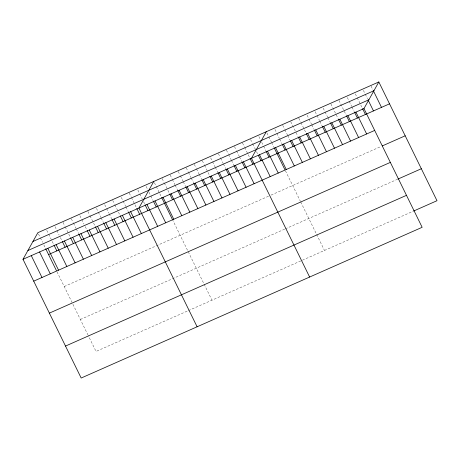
<?xml version="1.0" encoding="UTF-8"?>
<svg xmlns="http://www.w3.org/2000/svg" width="460" height="460" viewBox="0 0 460 460"><rect width="100%" height="100%" fill="white"/><g stroke="black" fill="none" stroke-linecap="round" stroke-linejoin="round"><path stroke-width="0.34" stroke-dasharray="2.3 1.72" d="M64.227 286.528L268.565 196.196M271.038 195.103L381.087 146.458M80.368 319.47L284.705 229.137M285.321 228.867L397.227 179.394M187.117 311.173L96.031 351.44L88.199 335.455M188.393 310.609L412.89 211.37M371.105 86.158L372.997 90.016M363.383 90.355L364.958 93.57M365.274 94.214L367.477 98.716M355.344 93.909L356.92 97.123M357.236 97.767L362.273 108.054M347.306 97.462L348.881 100.677M349.197 101.321L351.716 106.461M352.032 107.105L354.24 111.607M338.957 100.372L346.202 115.161M330.918 103.925L338.163 118.715M323.196 108.123L324.772 111.337M325.088 111.981L327.606 117.122M327.922 117.766L330.125 122.268M315.157 111.676L316.733 114.891M317.049 115.529L319.568 120.675M319.884 121.319L322.086 125.821M307.125 115.224L308.695 118.444M309.011 119.082L311.529 124.229M311.846 124.873L314.053 129.369M298.77 118.134L300.662 121.992M300.972 122.636L306.015 132.923M290.731 121.687L297.976 136.476M282.693 125.241L284.585 129.099M284.901 129.743L287.419 134.889M287.736 135.527L289.938 140.03M274.971 129.438L276.546 132.652M276.862 133.296L279.381 138.437M279.697 139.081L281.905 143.583M266.938 132.992L268.513 136.206M268.824 136.85L271.348 141.99M271.659 142.635L273.867 147.137M285.447 170.781L300.438 201.376M300.748 202.009L316.348 233.852M316.647 234.468L324.478 250.453M258.899 136.545L260.475 139.76M261.734 142.33L263.31 145.544M263.626 146.188L265.828 150.69M250.545 139.455L252.436 143.313M252.753 143.957L255.271 149.097M256.53 151.668L257.79 154.244M242.512 143.008L244.398 146.866M244.714 147.511L250.067 158.435M234.473 146.562L236.359 150.42M236.676 151.058L239.194 156.204M239.51 156.848L241.718 161.351M226.435 150.115L228.327 153.973M228.637 154.612L231.161 159.758M231.472 160.402L233.68 164.898M218.396 153.663L220.288 157.521M220.605 158.165L223.123 163.311M223.439 163.955L225.641 168.452M210.674 157.861L212.25 161.075M212.566 161.719L215.084 166.865M215.401 167.509L217.603 172.005M202.325 160.77L204.211 164.628M204.527 165.272L209.57 175.559M194.287 164.323L196.178 168.182M196.489 168.826L199.013 173.966M199.324 174.61L201.532 179.112M186.248 167.877L188.14 171.735M188.456 172.379L190.975 177.52M191.291 178.164L193.493 182.666M178.21 171.43L180.102 175.289M180.418 175.933L182.936 181.073M183.252 181.717L185.455 186.219M170.177 174.984L172.063 178.842M172.379 179.486L174.898 184.627M175.214 185.271L177.422 189.773M162.138 178.537L164.03 182.396M164.341 183.04L169.383 193.327M154.416 182.735L155.992 185.949M156.308 186.587L161.345 196.88M172.327 219.293L187.605 250.481M188.226 251.752L203.826 283.59M204.125 284.205L211.956 300.19M146.136 186.392L147.712 189.606M148.971 192.182L150.546 195.396M150.857 196.035L153.065 200.537M137.856 190.055L139.426 193.269M139.742 193.913L142.261 199.053M143.526 201.63L144.785 204.2M129.26 193.073L131.146 196.926M131.462 197.57L136.505 207.857M121.29 197.374L122.866 200.589M123.182 201.233L125.701 206.373M126.017 207.017L128.219 211.519M112.694 200.393L114.586 204.251M114.902 204.895L119.939 215.182M104.73 204.694L106.306 207.908M106.622 208.552L108.824 213.055M109.141 213.699L111.659 218.839M96.45 208.357L98.026 211.571M98.342 212.215L100.861 217.356M101.177 218L103.379 222.502M87.854 211.376L89.746 215.234M90.056 215.872L95.099 226.165M79.89 215.677L81.466 218.891M81.776 219.535L83.984 224.037M85.244 226.607L86.819 229.822M71.294 218.695L73.18 222.554M73.496 223.198L76.015 228.338M76.331 228.982L78.539 233.484M63.014 222.358L64.9 226.211M65.216 226.855L70.259 237.141M55.045 226.659L56.62 229.873M56.936 230.517L59.139 235.02M60.404 237.59L61.973 240.804M46.765 230.322L48.34 233.536M48.657 234.18L53.693 244.467M38.485 233.979L40.06 237.193M40.376 237.837L42.579 242.339M43.838 244.91L45.413 248.124M57 271.774L71.984 302.364M72.916 304.267L87.895 334.84"/><path stroke-width="0.69" d="M378.827 81.966L363.969 108.56L422.148 227.303L81.173 378.034L23 259.29L37.852 232.697L378.827 81.966L437 200.709L413.505 211.094M153.784 181.447L138.931 208.041L197.104 326.79M266.305 131.704L251.453 158.297L309.626 277.046M32.953 241.471L373.922 90.741M27.905 250.516L368.874 99.785M23 259.29L363.969 108.56M48.564 254.552L389.534 103.828M33.712 281.152L374.681 130.421M382.323 145.912L405.197 135.798M49.375 313.122L390.344 162.392M397.842 179.124L421.337 168.739M65.51 346.064L406.485 195.333M373.307 90.66L381.501 107.376M368.109 99.998L373.462 110.929M362.589 108.698L365.424 114.482M355.936 112.113L366.643 133.975M354.551 112.251L357.385 118.036M347.898 115.667L358.604 137.528M346.518 115.805L349.353 121.59M339.859 119.22L350.572 141.076M338.479 119.358L341.314 125.143M331.821 122.774L342.533 144.63M330.441 122.906L333.276 128.696M323.788 126.322L334.495 148.183M322.402 126.46L325.237 132.25M315.75 129.875L326.456 151.737M314.364 130.013L317.199 135.803M307.711 133.429L318.423 155.29M306.331 133.567L309.166 139.357M299.673 136.982L310.385 158.844M298.293 137.12L301.127 142.905M291.64 140.536L302.346 162.397M290.254 140.674L293.089 146.458M283.601 144.089L294.308 165.951M282.216 144.227L285.05 150.012M275.563 147.643L286.269 169.504M274.183 147.781L284.849 169.55M267.524 151.196L278.237 173.058M266.144 151.334L268.979 157.119M259.486 154.75L270.198 176.605M258.422 155.526L260.941 160.672M250.067 158.435L252.902 164.226M243.415 161.851L254.121 183.712M242.035 161.989L244.869 167.779M235.376 165.405L246.088 187.266M233.996 165.542L236.831 171.333M227.338 168.958L238.05 190.82M225.958 169.096L228.792 174.886M219.305 172.511L230.011 194.373M217.919 172.649L220.754 178.434M211.266 176.065L221.973 197.927M209.881 176.203L212.715 181.987M203.228 179.618L213.94 201.48M201.848 179.756L204.683 185.541M195.189 183.172L205.902 205.033M193.809 183.31L196.644 189.094M187.151 186.725L197.863 208.587M185.771 186.863L188.606 192.648M179.118 190.279L189.825 212.135M177.732 190.417L180.567 196.202M171.08 193.827L181.786 215.688M169.7 193.965L172.534 199.755M163.041 197.38L173.754 219.242M161.661 197.518L172.327 219.293M155.003 200.934L165.715 222.795M153.381 201.181L156.216 206.965M146.97 204.487L157.677 226.349M145.101 204.844L147.936 210.628M136.815 208.501L139.65 214.291M130.651 211.703L141.358 233.565M128.535 212.163L131.37 217.948M122.371 215.361L133.078 237.222M120.255 215.82L123.09 221.611M114.086 219.023L124.798 240.885M111.975 219.483L114.81 225.268M105.806 222.686L116.518 244.542M103.695 223.146L106.53 228.93M97.526 226.343L108.238 248.204M95.415 226.803L98.25 232.593M89.246 230.006L99.958 251.867M87.135 230.466L89.97 236.25M80.966 233.663L91.672 255.524M78.85 234.128L81.684 239.913M72.686 237.325L83.392 259.187M70.57 237.785L73.404 243.576M64.406 240.988L75.112 262.85M62.29 241.448L65.124 247.233M56.126 244.645L66.832 266.507M54.01 245.105L56.844 250.895M47.84 248.308L58.552 270.169M45.73 248.768L56.396 270.543M39.56 251.971L50.272 273.827M31.28 255.628L41.992 277.489"/></g></svg>
